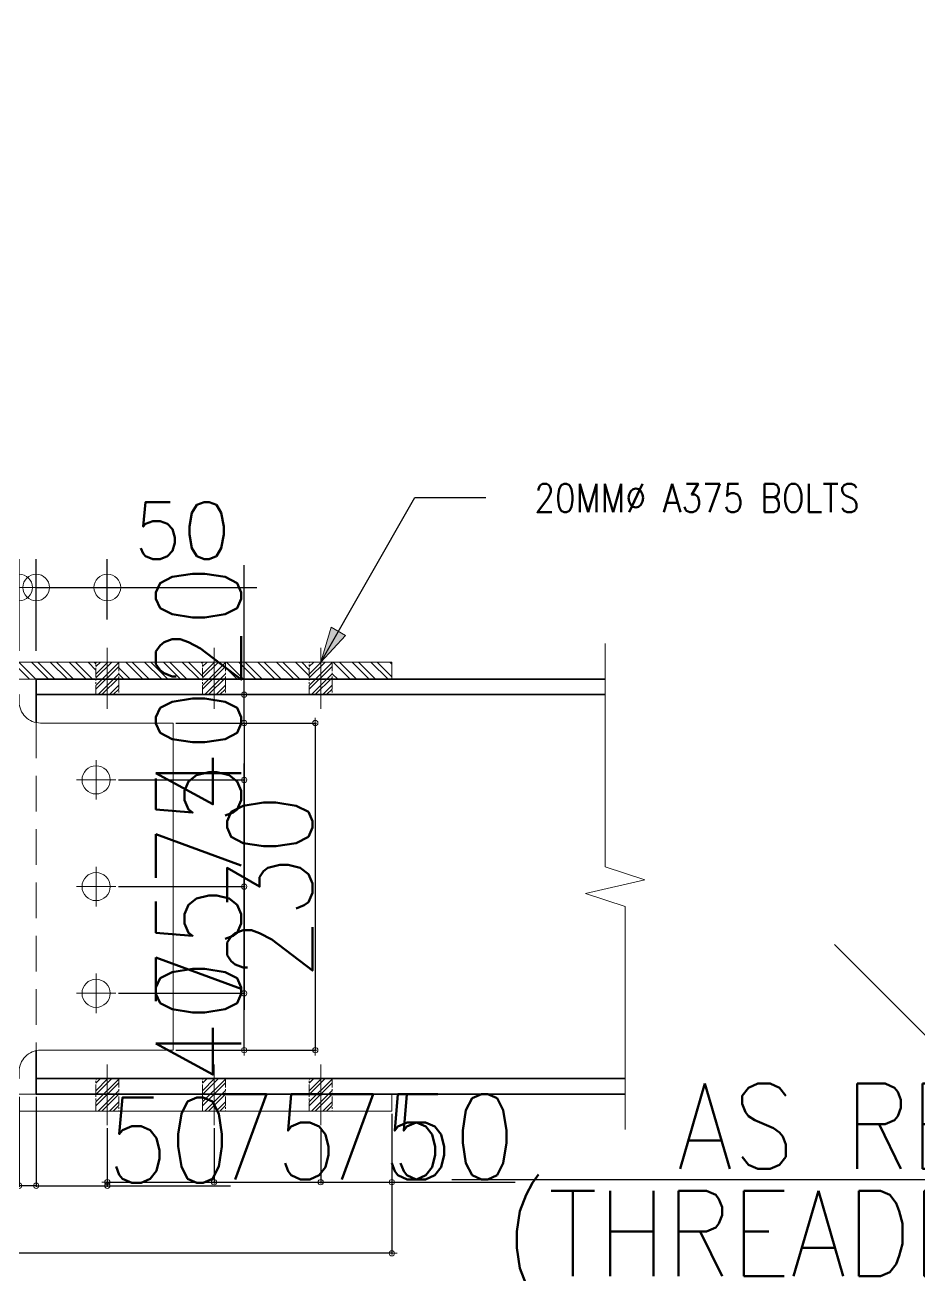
# Model space of a CAD drawing. Header units: millimetres. Extents: x 0 to 437400, y -4782 to 73710.
# Drawn here: x 8884 to 9513, y 7397 to 8275 of the extents above; entities that cross this region are included whole.
import ezdxf

# ---------------------------------------------------------------- set-up
doc = ezdxf.new("R2010")
doc.units = ezdxf.units.MM
doc.header["$LTSCALE"] = 10
doc.header["$MEASUREMENT"] = 0
for name, pattern in [('CENTER', [50.8, 31.75, -6.35, 6.35, -6.35]), ('HIDDEN', [0.375, 0.25, -0.125]), ('PHANTOM2', [1.25, 0.625, -0.125, 0.125, -0.125, 0.125, -0.125])]:
    doc.linetypes.add(name, pattern=pattern)
doc.layers.get('0').update_dxf_attribs({"lineweight": 9})
for name, color, linetype, lineweight in [('.1 - NUMBER 8', 8, 'Continuous', 9), ('.3 - YELLOW', 2, 'Continuous', 15), ('.4 - GREEN', 3, 'Continuous', 18), ('.5 - CYAN', 4, 'Continuous', 25), ('A-NEW', 240, 'Continuous', 9), ('S-ANNO-DIMS', 1, 'Continuous', 5), ('S-Anno-Symb', 52, 'PHANTOM2', 9), ('S-Anno-Text', 52, 'Continuous', 15), ('S-ANNO-WELD', 1, 'Continuous', 9), ('S-DETL-LN8', 8, 'Continuous', 9)]:
    doc.layers.add(name, color=color, linetype=linetype, lineweight=lineweight)
doc.layers.add('S-DETL-GRID', color=62, linetype='Continuous', lineweight=9, plot=False)
doc.styles.add('1', font='romans.shx', dxfattribs={"width": 0.85, "height": 60})
doc.styles.add('40', font='simplex.shx', dxfattribs={"height": 40})
doc.dimstyles.new('ESCA10', dxfattribs={"dimtxt": 40, "dimasz": 0.25, "dimexe": 20, "dimexo": 20, "dimgap": 20, "dimtad": 1, "dimdec": 0, "dimrnd": 1, "dimdsep": 46, "dimtxsty": '40', "dimblk1": 'ESCADIM_ARW', "dimblk2": 'ESCADIM_ARW', "dimsah": 1, "dimcen": 50, "dimclrd": 256, "dimclre": 256, "dimclrt": 52, "dimadec": 0, "dimazin": 0, "dimtfac": 1, "dimtdec": 0, "dimtofl": 0, "dimtmove": 0, "dimatfit": 3, "dimldrblk": 'ESCADIM_ARW', "dimfxl": 1, "dimtolj": 1, "dimtzin": 0, "dimarcsym": 0})
doc.dimstyles.new('ESCA30', dxfattribs={"dimtxt": 60, "dimasz": 0.5, "dimexe": 20, "dimexo": 20, "dimgap": 20, "dimtad": 1, "dimdec": 0, "dimrnd": 1, "dimdsep": 46, "dimtxsty": '1', "dimblk1": 'ESCADIM_ARW', "dimblk2": 'ESCADIM_ARW', "dimsah": 1, "dimcen": 50, "dimclrd": 256, "dimclre": 256, "dimclrt": 52, "dimadec": 0, "dimazin": 0, "dimtfac": 1, "dimtdec": 0, "dimtofl": 0, "dimtmove": 0, "dimatfit": 3, "dimldrblk": 'ESCADIM_ARW', "dimfxl": 1, "dimtolj": 1, "dimtzin": 0, "dimarcsym": 0})
doc.dimstyles.new('ESCA_ARW$7', dxfattribs={"dimtxt": 200, "dimasz": 1, "dimexe": 100, "dimexo": 100, "dimgap": 100, "dimtad": 1, "dimdec": 0, "dimrnd": 1, "dimdsep": 46, "dimtxsty": '1', "dimblk1": 'dim_arw', "dimblk2": 'dim_arw', "dimsah": 1, "dimcen": 50, "dimclrd": 1, "dimclre": 256, "dimclrt": 52, "dimadec": 0, "dimazin": 0, "dimtfac": 1, "dimtofl": 0, "dimtmove": 0, "dimatfit": 3, "dimldrblk": 'dim_arw', "dimfxl": 1, "dimtolj": 1, "dimtzin": 0, "dimarcsym": 0})

# ---------------------------------------------------------------- blocks, each defined once
blk = doc.blocks.new('ESCADIM_ARW')
at = {"color": 9}
blk.add_line((75, 0), (-75, 0), dxfattribs=at)
blk.add_circle((0, 0), 37.5, dxfattribs=at)
blk = doc.blocks.new('*D89')
at = {"layer": 'Defpoints', "color": 0, "transparency": 16777216}
for p in [(9953.28, 7463.48), (9953.28, 7313.48), (10153.28, 7313.48)]:
    blk.add_point(p, dxfattribs=at)
at = {"layer": 'S-ANNO-DIMS', "lineweight": -2, "transparency": 16777216}
for p, q in [((9953.28, 7463.48), (9184.23, 7463.48)), ((9953.28, 7315.48), (9953.28, 7464.28)), ((10153.23, 7463.48), (9953.33, 7463.48)), ((10153.28, 7315.48), (10153.28, 7464.28))]:
    blk.add_line(p, q, dxfattribs=at)
at = {"layer": 'S-ANNO-DIMS', "lineweight": -2, "transparency": 16777216, "xscale": 0.05, "yscale": 0.05, "zscale": 0.05, "rotation": 180}
blk.add_blockref('ESCADIM_ARW', (9953.28, 7463.48), dxfattribs=at)
at = {"layer": 'S-ANNO-DIMS', "lineweight": -2, "transparency": 16777216, "xscale": 0.05, "yscale": 0.05, "zscale": 0.05}
blk.add_blockref('ESCADIM_ARW', (10153.28, 7463.48), dxfattribs=at)
at = {"layer": 'S-ANNO-DIMS', "color": 52, "transparency": 16777216, "char_height": 60, "attachment_point": 5, "style": '1'}
for s, insert in [('\\A1;AS REQUIRED', (9568.73, 7498.34)), ('\\A1;(THREADED LENGTH)', (9568.73, 7415.77))]:
    blk.add_mtext(s, dxfattribs=dict(at, insert=insert))
blk = doc.blocks.new('*D69')
at = {"layer": 'Defpoints', "color": 0, "transparency": 16777216}
for p in [(8892.11, 7523.88), (8942.11, 7501.88), (8942.11, 7459.38)]:
    blk.add_point(p, dxfattribs=at)
at = {"layer": 'S-ANNO-DIMS', "lineweight": -2, "transparency": 16777216}
for p, q in [((8892.11, 7521.88), (8892.11, 7458.58)), ((8942.11, 7499.88), (8942.11, 7458.58)), ((8892.16, 7459.38), (8942.06, 7459.38)), ((8942.11, 7459.38), (9028.74, 7459.38))]:
    blk.add_line(p, q, dxfattribs=at)
at = {"layer": 'S-ANNO-DIMS', "lineweight": -2, "transparency": 16777216, "xscale": 0.05, "yscale": 0.05, "zscale": 0.05, "rotation": 180}
blk.add_blockref('ESCADIM_ARW', (8892.11, 7459.38), dxfattribs=at)
at = {"layer": 'S-ANNO-DIMS', "lineweight": -2, "transparency": 16777216, "xscale": 0.05, "yscale": 0.05, "zscale": 0.05}
blk.add_blockref('ESCADIM_ARW', (8942.11, 7459.38), dxfattribs=at)
at = {"layer": 'S-ANNO-DIMS', "color": 52, "transparency": 16777216, "insert": (8985.45, 7491.38), "char_height": 60, "attachment_point": 5, "style": '1'}
blk.add_mtext('\\A1;50', dxfattribs=at)
blk = doc.blocks.new('*D70')
at = {"layer": 'Defpoints', "color": 0, "transparency": 16777216}
for p in [(8942.11, 7501.88), (9017.11, 7501.88), (9017.11, 7461.88)]:
    blk.add_point(p, dxfattribs=at)
at = {"layer": 'S-ANNO-DIMS', "lineweight": -2, "transparency": 16777216}
for p, q in [((8942.11, 7499.88), (8942.11, 7461.08)), ((9017.11, 7499.88), (9017.11, 7461.08)), ((8942.16, 7461.88), (9017.06, 7461.88)), ((9017.11, 7461.88), (9103.74, 7461.88))]:
    blk.add_line(p, q, dxfattribs=at)
at = {"layer": 'S-ANNO-DIMS', "lineweight": -2, "transparency": 16777216, "xscale": 0.05, "yscale": 0.05, "zscale": 0.05, "rotation": 180}
blk.add_blockref('ESCADIM_ARW', (8942.11, 7461.88), dxfattribs=at)
at = {"layer": 'S-ANNO-DIMS', "lineweight": -2, "transparency": 16777216, "xscale": 0.05, "yscale": 0.05, "zscale": 0.05}
blk.add_blockref('ESCADIM_ARW', (9017.11, 7461.88), dxfattribs=at)
at = {"layer": 'S-ANNO-DIMS', "color": 52, "transparency": 16777216, "insert": (9060.45, 7493.88), "char_height": 60, "attachment_point": 5, "style": '1'}
blk.add_mtext('\\A1;75', dxfattribs=at)
blk = doc.blocks.new('*D71')
at = {"layer": 'Defpoints', "color": 0, "transparency": 16777216}
for p in [(9017.11, 7501.88), (9092.11, 7501.88), (9092.11, 7461.88)]:
    blk.add_point(p, dxfattribs=at)
at = {"layer": 'S-ANNO-DIMS', "lineweight": -2, "transparency": 16777216}
for p, q in [((9017.11, 7499.88), (9017.11, 7461.08)), ((9092.11, 7499.88), (9092.11, 7461.08)), ((9017.16, 7461.88), (9092.06, 7461.88)), ((9092.11, 7461.88), (9178.74, 7461.88))]:
    blk.add_line(p, q, dxfattribs=at)
at = {"layer": 'S-ANNO-DIMS', "lineweight": -2, "transparency": 16777216, "xscale": 0.05, "yscale": 0.05, "zscale": 0.05, "rotation": 180}
blk.add_blockref('ESCADIM_ARW', (9017.11, 7461.88), dxfattribs=at)
at = {"layer": 'S-ANNO-DIMS', "lineweight": -2, "transparency": 16777216, "xscale": 0.05, "yscale": 0.05, "zscale": 0.05}
blk.add_blockref('ESCADIM_ARW', (9092.11, 7461.88), dxfattribs=at)
at = {"layer": 'S-ANNO-DIMS', "color": 52, "transparency": 16777216, "insert": (9135.45, 7493.88), "char_height": 60, "attachment_point": 5, "style": '1'}
blk.add_mtext('\\A1;75', dxfattribs=at)
blk = doc.blocks.new('*D72')
at = {"layer": 'Defpoints', "color": 0, "transparency": 16777216}
for p in [(9142.11, 7511.88), (9092.11, 7501.88), (9142.11, 7461.88)]:
    blk.add_point(p, dxfattribs=at)
at = {"layer": 'S-ANNO-DIMS', "lineweight": -2, "transparency": 16777216}
for p, q in [((9142.11, 7509.88), (9142.11, 7461.08)), ((9092.11, 7499.88), (9092.11, 7461.08)), ((9092.16, 7461.88), (9142.06, 7461.88)), ((9142.11, 7461.88), (9228.74, 7461.88))]:
    blk.add_line(p, q, dxfattribs=at)
at = {"layer": 'S-ANNO-DIMS', "lineweight": -2, "transparency": 16777216, "xscale": 0.05, "yscale": 0.05, "zscale": 0.05, "rotation": 180}
blk.add_blockref('ESCADIM_ARW', (9092.11, 7461.88), dxfattribs=at)
at = {"layer": 'S-ANNO-DIMS', "lineweight": -2, "transparency": 16777216, "xscale": 0.05, "yscale": 0.05, "zscale": 0.05}
blk.add_blockref('ESCADIM_ARW', (9142.11, 7461.88), dxfattribs=at)
at = {"layer": 'S-ANNO-DIMS', "color": 52, "transparency": 16777216, "insert": (9185.45, 7493.88), "char_height": 60, "attachment_point": 5, "style": '1'}
blk.add_mtext('\\A1;50', dxfattribs=at)
blk = doc.blocks.new('*D77')
at = {"layer": 'Defpoints', "color": 0, "transparency": 16777216}
for p in [(8880.11, 7523.88), (8892.11, 7523.88), (8880.11, 7459.38)]:
    blk.add_point(p, dxfattribs=at)
at = {"layer": 'S-ANNO-DIMS', "lineweight": -2, "transparency": 16777216}
for p, q in [((8880.11, 7521.88), (8880.11, 7458.58)), ((8892.11, 7521.88), (8892.11, 7458.58)), ((8880.11, 7459.38), (8800.78, 7459.38)), ((8892.06, 7459.38), (8880.16, 7459.38))]:
    blk.add_line(p, q, dxfattribs=at)
at = {"layer": 'S-ANNO-DIMS', "lineweight": -2, "transparency": 16777216, "xscale": 0.05, "yscale": 0.05, "zscale": 0.05, "rotation": 180}
blk.add_blockref('ESCADIM_ARW', (8880.11, 7459.38), dxfattribs=at)
at = {"layer": 'S-ANNO-DIMS', "lineweight": -2, "transparency": 16777216, "xscale": 0.05, "yscale": 0.05, "zscale": 0.05}
blk.add_blockref('ESCADIM_ARW', (8892.11, 7459.38), dxfattribs=at)
at = {"layer": 'S-ANNO-DIMS', "color": 52, "transparency": 16777216, "insert": (8840.42, 7491.38), "char_height": 60, "attachment_point": 5, "style": '1'}
blk.add_mtext('\\A1;12', dxfattribs=at)
blk = doc.blocks.new('*D79')
at = {"layer": 'Defpoints', "color": 0, "transparency": 16777216}
for p in [(8497.11, 7511.88), (9142.11, 7511.88), (8497.11, 7411.88)]:
    blk.add_point(p, dxfattribs=at)
at = {"layer": 'S-ANNO-DIMS', "lineweight": -2, "transparency": 16777216}
for p, q in [((8497.11, 7509.88), (8497.11, 7411.08)), ((9142.11, 7509.88), (9142.11, 7411.08)), ((9142.06, 7411.88), (8497.16, 7411.88))]:
    blk.add_line(p, q, dxfattribs=at)
at = {"layer": 'S-ANNO-DIMS', "lineweight": -2, "transparency": 16777216, "xscale": 0.05, "yscale": 0.05, "zscale": 0.05, "rotation": 180}
blk.add_blockref('ESCADIM_ARW', (8497.11, 7411.88), dxfattribs=at)
at = {"layer": 'S-ANNO-DIMS', "lineweight": -2, "transparency": 16777216, "xscale": 0.05, "yscale": 0.05, "zscale": 0.05}
blk.add_blockref('ESCADIM_ARW', (9142.11, 7411.88), dxfattribs=at)
at = {"layer": 'S-ANNO-DIMS', "color": 52, "transparency": 16777216, "insert": (8819.61, 7443.88), "char_height": 60, "attachment_point": 5, "style": '1'}
blk.add_mtext('\\A1;645', dxfattribs=at)
blk = doc.blocks.new('*D98')
at = {"layer": 'Defpoints', "color": 0, "transparency": 16777216}
for p in [(8988.28, 7784.68), (8948.06, 7744.68), (9038.28, 7744.68)]:
    blk.add_point(p, dxfattribs=at)
at = {"layer": 'S-ANNO-DIMS', "lineweight": -2, "transparency": 16777216}
for p, q in [((8990.28, 7784.68), (9039.08, 7784.68)), ((9038.28, 7784.63), (9038.28, 7744.73)), ((8950.06, 7744.68), (9039.08, 7744.68))]:
    blk.add_line(p, q, dxfattribs=at)
at = {"layer": 'S-ANNO-DIMS', "lineweight": -2, "transparency": 16777216, "xscale": 0.05, "yscale": 0.05, "zscale": 0.05}
for p, rotation in [((9038.28, 7784.68), 90), ((9038.28, 7744.68), 270)]:
    blk.add_blockref('ESCADIM_ARW', p, dxfattribs=dict(at, rotation=rotation))
at = {"layer": 'S-ANNO-DIMS', "color": 52, "transparency": 16777216, "insert": (9006.28, 7764.68), "char_height": 60, "attachment_point": 5, "rotation": 90, "style": '1'}
blk.add_mtext('\\A1;40', dxfattribs=at)
blk = doc.blocks.new('*D99')
at = {"layer": 'Defpoints', "color": 0, "transparency": 16777216}
for p in [(8950.06, 7744.68), (8948.06, 7669.68), (9038.28, 7669.68)]:
    blk.add_point(p, dxfattribs=at)
at = {"layer": 'S-ANNO-DIMS', "lineweight": -2, "transparency": 16777216}
for p, q in [((8952.06, 7744.68), (9039.08, 7744.68)), ((9038.28, 7744.63), (9038.28, 7669.73)), ((8950.06, 7669.68), (9039.08, 7669.68)), ((9038.28, 7669.68), (9038.28, 7583.06))]:
    blk.add_line(p, q, dxfattribs=at)
at = {"layer": 'S-ANNO-DIMS', "lineweight": -2, "transparency": 16777216, "xscale": 0.05, "yscale": 0.05, "zscale": 0.05}
for p, rotation in [((9038.28, 7744.68), 90), ((9038.28, 7669.68), 270)]:
    blk.add_blockref('ESCADIM_ARW', p, dxfattribs=dict(at, rotation=rotation))
at = {"layer": 'S-ANNO-DIMS', "color": 52, "transparency": 16777216, "insert": (9006.28, 7626.34), "char_height": 60, "attachment_point": 5, "rotation": 90, "style": '1'}
blk.add_mtext('\\A1;75', dxfattribs=at)
blk = doc.blocks.new('*D80')
at = {"layer": 'Defpoints', "color": 0, "transparency": 16777216}
for p in [(8948.06, 7594.68), (9038.28, 7594.68), (8988.28, 7554.68)]:
    blk.add_point(p, dxfattribs=at)
at = {"layer": 'S-ANNO-DIMS', "lineweight": -2, "transparency": 16777216}
for p, q in [((8950.06, 7594.68), (9039.08, 7594.68)), ((9038.28, 7554.73), (9038.28, 7594.63)), ((8990.28, 7554.68), (9039.08, 7554.68))]:
    blk.add_line(p, q, dxfattribs=at)
at = {"layer": 'S-ANNO-DIMS', "lineweight": -2, "transparency": 16777216, "xscale": 0.05, "yscale": 0.05, "zscale": 0.05}
for p, rotation in [((9038.28, 7594.68), 90), ((9038.28, 7554.68), 270)]:
    blk.add_blockref('ESCADIM_ARW', p, dxfattribs=dict(at, rotation=rotation))
at = {"layer": 'S-ANNO-DIMS', "color": 52, "transparency": 16777216, "insert": (9006.28, 7574.68), "char_height": 60, "attachment_point": 5, "rotation": 90, "style": '1'}
blk.add_mtext('\\A1;40', dxfattribs=at)
blk = doc.blocks.new('*D81')
at = {"layer": 'Defpoints', "color": 0, "transparency": 16777216}
for p in [(8948.06, 7669.68), (9038.28, 7669.68), (8950.06, 7594.68)]:
    blk.add_point(p, dxfattribs=at)
at = {"layer": 'S-ANNO-DIMS', "lineweight": -2, "transparency": 16777216}
for p, q in [((9038.28, 7669.68), (9038.28, 7756.3)), ((8950.06, 7669.68), (9039.08, 7669.68)), ((9038.28, 7594.73), (9038.28, 7669.63)), ((8952.06, 7594.68), (9039.08, 7594.68))]:
    blk.add_line(p, q, dxfattribs=at)
at = {"layer": 'S-ANNO-DIMS', "lineweight": -2, "transparency": 16777216, "xscale": 0.05, "yscale": 0.05, "zscale": 0.05}
for p, rotation in [((9038.28, 7669.68), 90), ((9038.28, 7594.68), 270)]:
    blk.add_blockref('ESCADIM_ARW', p, dxfattribs=dict(at, rotation=rotation))
at = {"layer": 'S-ANNO-DIMS', "color": 52, "transparency": 16777216, "insert": (9006.28, 7713.01), "char_height": 60, "attachment_point": 5, "rotation": 90, "style": '1'}
blk.add_mtext('\\A1;75', dxfattribs=at)
blk = doc.blocks.new('*D82')
at = {"layer": 'Defpoints', "color": 0, "transparency": 16777216}
for p in [(8988.28, 7804.68), (9038.28, 7804.68), (8988.28, 7784.68)]:
    blk.add_point(p, dxfattribs=at)
at = {"layer": 'S-ANNO-DIMS', "lineweight": -2, "transparency": 16777216}
for p, q in [((9038.28, 7804.68), (9038.28, 7895.69)), ((8990.28, 7804.68), (9039.08, 7804.68)), ((9038.28, 7784.73), (9038.28, 7804.63)), ((8990.28, 7784.68), (9039.08, 7784.68))]:
    blk.add_line(p, q, dxfattribs=at)
at = {"layer": 'S-ANNO-DIMS', "lineweight": -2, "transparency": 16777216, "xscale": 0.05, "yscale": 0.05, "zscale": 0.05}
for p, rotation in [((9038.28, 7804.68), 90), ((9038.28, 7784.68), 270)]:
    blk.add_blockref('ESCADIM_ARW', p, dxfattribs=dict(at, rotation=rotation))
at = {"layer": 'S-ANNO-DIMS', "color": 52, "transparency": 16777216, "insert": (9006.28, 7852.4), "char_height": 60, "attachment_point": 5, "rotation": 90, "style": '1'}
blk.add_mtext('\\A1;20', dxfattribs=at)
blk = doc.blocks.new('*D100')
at = {"layer": 'Defpoints', "color": 0, "transparency": 16777216}
for p in [(8988.28, 7784.68), (8988.28, 7554.68), (9088.28, 7554.68)]:
    blk.add_point(p, dxfattribs=at)
at = {"layer": 'S-ANNO-DIMS', "lineweight": -2, "transparency": 16777216}
for p, q in [((8990.28, 7784.68), (9089.08, 7784.68)), ((9088.28, 7784.63), (9088.28, 7554.73)), ((8990.28, 7554.68), (9089.08, 7554.68))]:
    blk.add_line(p, q, dxfattribs=at)
at = {"layer": 'S-ANNO-DIMS', "lineweight": -2, "transparency": 16777216, "xscale": 0.05, "yscale": 0.05, "zscale": 0.05}
for p, rotation in [((9088.28, 7784.68), 90), ((9088.28, 7554.68), 270)]:
    blk.add_blockref('ESCADIM_ARW', p, dxfattribs=dict(at, rotation=rotation))
at = {"layer": 'S-ANNO-DIMS', "color": 52, "transparency": 16777216, "insert": (9056.28, 7669.68), "char_height": 60, "attachment_point": 5, "rotation": 90, "style": '1'}
blk.add_mtext('\\A1;230', dxfattribs=at)
blk = doc.blocks.new('*D83')
at = {"layer": 'Defpoints', "color": 0, "transparency": 16777216}
for p in [(8942.11, 7879.97), (8942.11, 7837.47), (8892.11, 7815.47)]:
    blk.add_point(p, dxfattribs=at)
at = {"layer": 'S-ANNO-DIMS', "lineweight": -2, "transparency": 16777216}
for p, q in [((8892.11, 7835.47), (8892.11, 7899.97)), ((8942.11, 7857.47), (8942.11, 7899.97)), ((8892.36, 7879.97), (8941.86, 7879.97)), ((8942.11, 7879.97), (9047.13, 7879.97))]:
    blk.add_line(p, q, dxfattribs=at)
at = {"layer": 'S-ANNO-DIMS', "lineweight": -2, "transparency": 16777216, "xscale": 0.25, "yscale": 0.25, "zscale": 0.25, "rotation": 180}
blk.add_blockref('ESCADIM_ARW', (8892.11, 7879.97), dxfattribs=at)
at = {"layer": 'S-ANNO-DIMS', "lineweight": -2, "transparency": 16777216, "xscale": 0.25, "yscale": 0.25, "zscale": 0.25}
blk.add_blockref('ESCADIM_ARW', (8942.11, 7879.97), dxfattribs=at)
at = {"layer": 'S-ANNO-DIMS', "color": 52, "transparency": 16777216, "insert": (8994.75, 7919.97), "char_height": 40, "attachment_point": 5, "style": '40'}
blk.add_mtext('\\A1;50', dxfattribs=at)
blk = doc.blocks.new('*D85')
at = {"layer": 'Defpoints', "color": 0, "transparency": 16777216}
for p in [(8880.11, 7879.97), (8880.11, 7815.47), (8892.11, 7815.47)]:
    blk.add_point(p, dxfattribs=at)
at = {"layer": 'S-ANNO-DIMS', "lineweight": -2, "transparency": 16777216}
for p, q in [((8880.11, 7835.47), (8880.11, 7899.97)), ((8892.11, 7835.47), (8892.11, 7899.97)), ((8879.86, 7879.97), (8782.47, 7879.97)), ((8892.36, 7879.97), (8892.61, 7879.97))]:
    blk.add_line(p, q, dxfattribs=at)
at = {"layer": 'S-ANNO-DIMS', "lineweight": -2, "transparency": 16777216, "xscale": 0.25, "yscale": 0.25, "zscale": 0.25}
blk.add_blockref('ESCADIM_ARW', (8880.11, 7879.97), dxfattribs=at)
at = {"layer": 'S-ANNO-DIMS', "lineweight": -2, "transparency": 16777216, "xscale": 0.25, "yscale": 0.25, "zscale": 0.25, "rotation": 180}
blk.add_blockref('ESCADIM_ARW', (8892.11, 7879.97), dxfattribs=at)
at = {"layer": 'S-ANNO-DIMS', "color": 52, "transparency": 16777216, "insert": (8831.04, 7919.97), "char_height": 40, "attachment_point": 5, "style": '40'}
blk.add_mtext('\\A1;12', dxfattribs=at)
blk = doc.blocks.new('dim_arw')
h = blk.add_hatch(color=256)
h.paths.add_polyline_path([(-125.6, 29.5), (0, 0), (-125.6, -29.5, -0.115681), (-132.5, 0, -0.115681)])
h.paths.add_polyline_path([(-249, 58.4), (-125.6, 29.5, 0.115681), (-132.5, 0, 0.115681), (-125.6, -29.5), (-249, -58.4)])
for p, q in [((0, 0), (-249, 58.4)), ((-249, 58.4), (-249, -58.4)), ((0, 0), (-249, -58.4))]:
    blk.add_line(p, q)

msp = doc.modelspace()

# ---------------------------------------------------------------- hatches: boundary and pattern name
at = {"layer": 'S-DETL-LN8'}
h = msp.add_hatch(dxfattribs=at)
h.set_pattern_fill('ANSI32', color=256, scale=25, angle=90, style=0)
h.set_pattern_definition([(135, (-35043.045, 6747.5), (-6.629126, -6.629126), []), (135, (-35043.045, 6751.919), (-6.629126, -6.629126), [])])
h.paths.add_polyline_path([(8539.08, 7827.47), (8497.11, 7827.47), (8497.11, 7815.47), (8539.08, 7815.47)])
h.paths.add_polyline_path([(8614.08, 7827.47), (8555.15, 7827.47), (8555.15, 7815.47), (8614.08, 7815.47)])
h.paths.add_polyline_path([(8689.08, 7827.47), (8630.15, 7827.47), (8630.15, 7815.47), (8689.08, 7815.47)])
h.paths.add_polyline_path([(8934.08, 7827.47), (8705.15, 7827.47), (8705.15, 7815.47), (8934.08, 7815.47)])
h.paths.add_polyline_path([(9009.08, 7827.47), (8950.15, 7827.47), (8950.15, 7815.47), (9009.08, 7815.47)])
h.paths.add_polyline_path([(9084.08, 7827.47), (9025.15, 7827.47), (9025.15, 7815.47), (9084.08, 7815.47)])
h.paths.add_polyline_path([(9142.11, 7827.47), (9100.15, 7827.47), (9100.15, 7815.47), (9142.11, 7815.47)])
h = msp.add_hatch(dxfattribs=at)
h.set_pattern_fill('ANSI32', color=256, scale=15, style=0)
h.set_pattern_definition([(45, (-35193.0453, 6847.5), (-3.97747564, 3.97747564), []), (45, (-35190.3937, 6847.5), (-3.97747564, 3.97747564), [])])
h.paths.add_polyline_path([(8942.11, 7815.47), (8934.08, 7815.47), (8934.08, 7804.68), (8942.11, 7804.68)])
h.paths.add_polyline_path([(8942.11, 7804.68), (8950.15, 7804.68), (8950.15, 7815.47), (8942.11, 7815.47)])
h.paths.add_polyline_path([(8942.11, 7815.47), (8950.15, 7815.47), (8950.15, 7827.47), (8942.11, 7827.47)])
h.paths.add_polyline_path([(8942.11, 7827.47), (8934.08, 7827.47), (8934.08, 7815.47), (8942.11, 7815.47)])
h = msp.add_hatch(dxfattribs=at)
h.set_pattern_fill('ANSI32', color=256, scale=15, style=0)
h.set_pattern_definition([(45, (-35118.0453, 6847.5), (-3.97747564, 3.97747564), []), (45, (-35115.3937, 6847.5), (-3.97747564, 3.97747564), [])])
h.paths.add_polyline_path([(9017.11, 7815.47), (9009.08, 7815.47), (9009.08, 7804.68), (9017.11, 7804.68)])
h.paths.add_polyline_path([(9017.11, 7804.68), (9025.15, 7804.68), (9025.15, 7815.47), (9017.11, 7815.47)])
h.paths.add_polyline_path([(9017.11, 7815.47), (9025.15, 7815.47), (9025.15, 7827.47), (9017.11, 7827.47)])
h.paths.add_polyline_path([(9017.11, 7827.47), (9009.08, 7827.47), (9009.08, 7815.47), (9017.11, 7815.47)])
h = msp.add_hatch(dxfattribs=at)
h.set_pattern_fill('ANSI32', color=256, scale=15, style=0)
h.set_pattern_definition([(45, (-35043.0453, 6847.5), (-3.97747564, 3.97747564), []), (45, (-35040.3937, 6847.5), (-3.97747564, 3.97747564), [])])
h.paths.add_polyline_path([(9092.11, 7815.47), (9084.08, 7815.47), (9084.08, 7804.68), (9092.11, 7804.68)])
h.paths.add_polyline_path([(9092.11, 7804.68), (9100.15, 7804.68), (9100.15, 7815.47), (9092.11, 7815.47)])
h.paths.add_polyline_path([(9092.11, 7815.47), (9100.15, 7815.47), (9100.15, 7827.47), (9092.11, 7827.47)])
h.paths.add_polyline_path([(9092.11, 7827.47), (9084.08, 7827.47), (9084.08, 7815.47), (9092.11, 7815.47)])
h = msp.add_hatch(dxfattribs=at)
h.set_pattern_fill('ANSI32', color=256, scale=15, style=0)
h.set_pattern_definition([(45, (-35193.0453, 6554.705), (-3.97747564, 3.97747564), []), (45, (-35190.3937, 6554.705), (-3.97747564, 3.97747564), [])])
h.paths.add_polyline_path([(8942.11, 7522.68), (8934.08, 7522.68), (8934.08, 7511.88), (8942.11, 7511.88)])
h.paths.add_polyline_path([(8942.11, 7511.88), (8950.15, 7511.88), (8950.15, 7522.68), (8942.11, 7522.68)])
h.paths.add_polyline_path([(8942.11, 7522.68), (8950.15, 7522.68), (8950.15, 7534.68), (8942.11, 7534.68)])
h.paths.add_polyline_path([(8942.11, 7534.68), (8934.08, 7534.68), (8934.08, 7522.68), (8942.11, 7522.68)])
h = msp.add_hatch(dxfattribs=at)
h.set_pattern_fill('ANSI32', color=256, scale=15, style=0)
h.set_pattern_definition([(45, (-35118.0453, 6554.705), (-3.97747564, 3.97747564), []), (45, (-35115.3937, 6554.705), (-3.97747564, 3.97747564), [])])
h.paths.add_polyline_path([(9017.11, 7522.68), (9009.08, 7522.68), (9009.08, 7511.88), (9017.11, 7511.88)])
h.paths.add_polyline_path([(9017.11, 7511.88), (9025.15, 7511.88), (9025.15, 7522.68), (9017.11, 7522.68)])
h.paths.add_polyline_path([(9017.11, 7522.68), (9025.15, 7522.68), (9025.15, 7534.68), (9017.11, 7534.68)])
h.paths.add_polyline_path([(9017.11, 7534.68), (9009.08, 7534.68), (9009.08, 7522.68), (9017.11, 7522.68)])
h = msp.add_hatch(dxfattribs=at)
h.set_pattern_fill('ANSI32', color=256, scale=15, style=0)
h.set_pattern_definition([(45, (-35043.0453, 6554.705), (-3.97747564, 3.97747564), []), (45, (-35040.3937, 6554.705), (-3.97747564, 3.97747564), [])])
h.paths.add_polyline_path([(9092.11, 7522.68), (9084.08, 7522.68), (9084.08, 7511.88), (9092.11, 7511.88)])
h.paths.add_polyline_path([(9092.11, 7511.88), (9100.15, 7511.88), (9100.15, 7522.68), (9092.11, 7522.68)])
h.paths.add_polyline_path([(9092.11, 7522.68), (9100.15, 7522.68), (9100.15, 7534.68), (9092.11, 7534.68)])
h.paths.add_polyline_path([(9092.11, 7534.68), (9084.08, 7534.68), (9084.08, 7522.68), (9092.11, 7522.68)])

# ---------------------------------------------------------------- linework, layer by layer
at = {"layer": '.1 - NUMBER 8', "linetype": 'HIDDEN', "ltscale": 10}
msp.add_line((8892.11, 7784.98), (8892.11, 7554.37), dxfattribs=at)
at = {"layer": '.3 - YELLOW'}
msp.add_lwpolyline([(8880.11, 7534.68), (8880.11, 7539.68, -0.414214), (8895.11, 7554.68), (8988.28, 7554.68), (8988.28, 7784.68), (8895.11, 7784.68, -0.414214), (8880.11, 7799.68), (8880.11, 7804.68), (8834.61, 7804.68, 0.414214), (8822.61, 7792.68), (8822.61, 7546.68, 0.414214), (8834.61, 7534.68)], format="xyb", close=True, dxfattribs=at)
at = {"layer": '.4 - GREEN'}
for points in [[(8497.11, 7827.47), (9142.11, 7827.47), (9142.11, 7815.47), (8497.11, 7815.47)], [(8497.11, 7523.88), (9142.11, 7523.88), (9142.11, 7511.88), (8497.11, 7511.88)]]:
    msp.add_lwpolyline(points, close=True, dxfattribs=at)
at = {"layer": '.5 - CYAN', "lineweight": 35}
for points in [[(9292.11, 7815.47), (8892.11, 7815.47), (8892.11, 7784.98)], [(9292.11, 7804.68), (8892.11, 7804.68)], [(9306.01, 7523.88), (8892.11, 7523.88), (8892.11, 7554.37)], [(9306.01, 7534.68), (8892.11, 7534.68)]]:
    msp.add_lwpolyline(points, dxfattribs=at)
at = {"color": 1}
msp.add_lwpolyline([(9306.01, 7498.88), (9306.01, 7655.78), (9278.22, 7664.94), (9319.91, 7674.42), (9292.11, 7683.57), (9292.11, 7840.47)], dxfattribs=at)
at = {"layer": 'A-NEW', "color": 253, "linetype": 'CENTER', "ltscale": 0.25}
for p, q in [((8942.11, 7837.47), (8942.11, 7794.68)), ((9017.11, 7837.47), (9017.11, 7794.68)), ((9092.11, 7837.47), (9092.11, 7794.68)), ((8942.11, 7544.68), (8942.11, 7501.88)), ((9017.11, 7544.68), (9017.11, 7501.88)), ((9092.11, 7544.68), (9092.11, 7501.88))]:
    msp.add_line(p, q, dxfattribs=at)
at = {"layer": 'S-Anno-Symb'}
for points in [[(8934.08, 7827.47), (8950.15, 7827.47), (8950.15, 7804.68), (8934.08, 7804.68)], [(9009.08, 7827.47), (9025.15, 7827.47), (9025.15, 7804.68), (9009.08, 7804.68)], [(9084.08, 7827.47), (9100.15, 7827.47), (9100.15, 7804.68), (9084.08, 7804.68)], [(8934.08, 7534.68), (8950.15, 7534.68), (8950.15, 7511.88), (8934.08, 7511.88)], [(8934.08, 7534.68), (8950.15, 7534.68), (8950.15, 7511.88), (8934.08, 7511.88)], [(9009.08, 7534.68), (9025.15, 7534.68), (9025.15, 7511.88), (9009.08, 7511.88)], [(9009.08, 7534.68), (9025.15, 7534.68), (9025.15, 7511.88), (9009.08, 7511.88)], [(9084.08, 7534.68), (9100.15, 7534.68), (9100.15, 7511.88), (9084.08, 7511.88)], [(9084.08, 7534.68), (9100.15, 7534.68), (9100.15, 7511.88), (9084.08, 7511.88)]]:
    msp.add_lwpolyline(points, close=True, dxfattribs=at)
at = {"layer": 'S-Anno-Text', "color": 9}
for p, q in [((8934.2, 7758.54), (8934.2, 7730.81)), ((8920.33, 7744.68), (8948.06, 7744.68)), ((8934.2, 7683.54), (8934.2, 7655.81)), ((8920.33, 7669.68), (8948.06, 7669.68)), ((8934.2, 7580.81), (8934.2, 7608.54)), ((8920.33, 7594.68), (8948.06, 7594.68))]:
    msp.add_line(p, q, dxfattribs=at)
for centre in [(8934.2, 7744.68), (8934.2, 7669.68), (8934.2, 7594.68)]:
    msp.add_circle(centre, 9.87, dxfattribs=at)
at = {"layer": 'S-DETL-GRID'}
msp.add_lwpolyline([(9720, 11234.37), (9720, 7362.25), (9453.21, 7629.04)], dxfattribs=at)

# ---------------------------------------------------------------- texts
at = {"layer": 'S-Anno-Text', "insert": (9470.97, 7952.88), "char_height": 20, "width": 263.8404, "attachment_point": 3, "style": '1'}
msp.add_mtext('20MM%%C A375 BOLTS', dxfattribs=at)

# ---------------------------------------------------------------- dimensions: what is measured, and where the dimension line sits
at = {"layer": 'S-ANNO-DIMS'}
dim = msp.add_linear_dim(base=(8880.11, 7879.97), p1=(8892.11, 7815.47), p2=(8880.11, 7815.47), angle=180, dimstyle='ESCA10', dxfattribs=at)
dim.commit()
dim.dimension.update_dxf_attribs({"geometry": '*D85', "text_midpoint": (8831.04, 7919.97)})
dim = msp.add_linear_dim(base=(8942.11, 7879.97), p1=(8892.11, 7815.47), p2=(8942.11, 7837.47), dimstyle='ESCA10', dxfattribs=at)
dim.commit()
dim.dimension.update_dxf_attribs({"geometry": '*D83', "text_midpoint": (8994.75, 7919.97)})
for base, p1, p2, angle, picture, middle in [((9038.28, 7804.68), (8988.28, 7784.68), (8988.28, 7804.68), 270, '*D82', (9038.28, 7852.4)), ((9038.28, 7744.68), (8988.28, 7784.68), (8948.06, 7744.68), 90, '*D98', (9038.28, 7764.68)), ((9038.28, 7594.68), (8988.28, 7554.68), (8948.06, 7594.68), 270, '*D80', (9038.28, 7574.68))]:
    dim = msp.add_linear_dim(base=base, p1=p1, p2=p2, angle=angle, dimstyle='ESCA30', override={"dimscale": 0.1, "dimexe": 8, "dimexo": 20, "dimcen": 10}, dxfattribs=at)
    dim.commit()
    dim.dimension.update_dxf_attribs({"geometry": picture, "text_midpoint": middle, "dimtype": 160})
for base, p1, p2, angle, picture, middle in [((9088.28, 7554.68), (8988.28, 7784.68), (8988.28, 7554.68), 90, '*D100', (9056.28, 7669.68)), ((9038.28, 7669.68), (8950.06, 7594.68), (8948.06, 7669.68), 270, '*D81', (9006.28, 7713.01)), ((9038.28, 7669.68), (8950.06, 7744.68), (8948.06, 7669.68), 90, '*D99', (9006.28, 7626.34)), ((8880.11, 7459.38), (8892.11, 7523.88), (8880.11, 7523.88), 180, '*D77', (8840.42, 7491.38)), ((8497.11, 7411.88), (9142.11, 7511.88), (8497.11, 7511.88), 180, '*D79', (8819.61, 7443.88))]:
    dim = msp.add_linear_dim(base=base, p1=p1, p2=p2, angle=angle, dimstyle='ESCA30', override={"dimscale": 0.1, "dimexe": 8, "dimexo": 20, "dimcen": 10}, dxfattribs=at)
    dim.commit()
    dim.dimension.update_dxf_attribs({"geometry": picture, "text_midpoint": middle})
dim = msp.add_linear_dim(base=(9953.28, 7463.48), p1=(10153.28, 7313.48), p2=(9953.28, 7313.48), angle=180, text='AS REQUIRED\\X(THREADED LENGTH)', dimstyle='ESCA30', override={"dimscale": 0.1, "dimexe": 8, "dimexo": 20, "dimcen": 10}, dxfattribs=at)
dim.commit()
dim.dimension.update_dxf_attribs({"geometry": '*D89', "text_midpoint": (9568.73, 7463.48)})
for base, p1, p2, picture, middle in [((8942.11, 7459.38), (8892.11, 7523.88), (8942.11, 7501.88), '*D69', (8985.45, 7491.38)), ((9017.11, 7461.88), (8942.11, 7501.88), (9017.11, 7501.88), '*D70', (9060.45, 7493.88)), ((9092.11, 7461.88), (9017.11, 7501.88), (9092.11, 7501.88), '*D71', (9135.45, 7493.88)), ((9142.11, 7461.88), (9092.11, 7501.88), (9142.11, 7511.88), '*D72', (9185.45, 7493.88))]:
    dim = msp.add_linear_dim(base=base, p1=p1, p2=p2, dimstyle='ESCA30', override={"dimscale": 0.1, "dimexe": 8, "dimexo": 20, "dimcen": 10}, dxfattribs=at)
    dim.commit()
    dim.dimension.update_dxf_attribs({"geometry": picture, "text_midpoint": middle})

# ---------------------------------------------------------------- leaders
at = {"layer": 'S-ANNO-WELD'}
msp.add_leader([(9092.11, 7827.47), (9158.27, 7943.21), (9208.27, 7943.21)], dimstyle='ESCA_ARW$7', override={"dimscale": 0.1}, dxfattribs=at)

doc.saveas('drawing.dxf')
